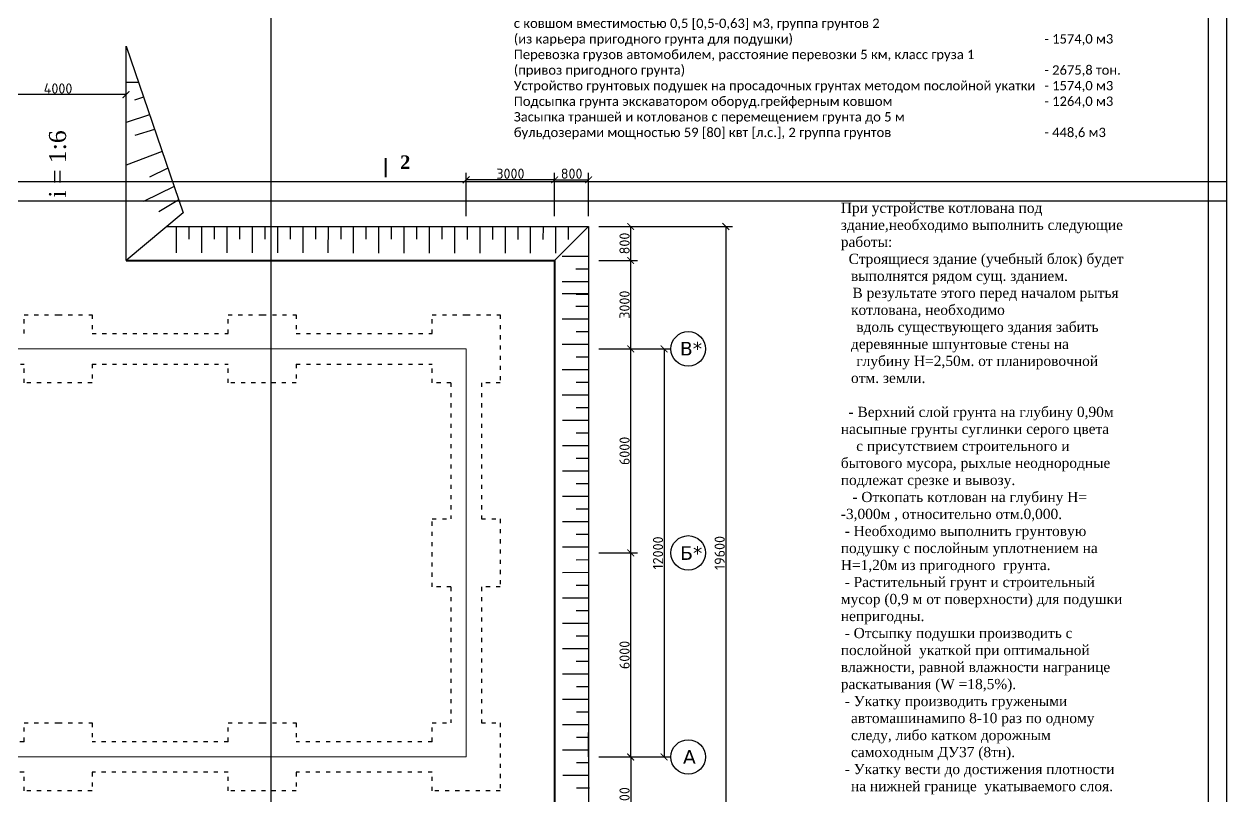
# Model space of a CAD drawing. Header units: millimetres. Extents: x 572274 to 2241483, y -888675 to -304135.
# Drawn here: x 825698 to 861066, y -653227 to -630529 of the extents above; entities that cross this region are included whole.
import ezdxf

# ---------------------------------------------------------------- set-up
doc = ezdxf.new("R2010")
doc.units = ezdxf.units.MM
doc.linetypes.add('ACAD_ISO03W100', pattern=[30, 12, -18])
doc.linetypes.add('ACAD_ISO04W100', pattern=[30, 24, -3, 0, -3])
doc.layers.add('RAMKA', color=19, linetype='Continuous')
doc.layers.add('Осевая', color=1, linetype='ACAD_ISO04W100', lineweight=9)
doc.layers.add('Размер 2', color=251, linetype='Continuous', lineweight=25)
doc.styles.get("Standard").update_dxf_attribs({"font": 'isocpeur.ttf'})
doc.styles.add('WMF-Times New Roman0', font='times.ttf')
doc.dimstyles.new('ISO-25$0', dxfattribs={"dimtxt": 300, "dimasz": 200, "dimexe": 100, "dimexo": 300, "dimgap": 50, "dimtad": 1, "dimdec": 0, "dimtxsty": 'Standard', "dimblk": 'OBLIQUE', "dimcen": 250, "dimdle": 150, "dimadec": 0, "dimazin": 0, "dimtfac": 1, "dimtdec": 0, "dimtmove": 0, "dimatfit": 3, "dimldrblk": 'OBLIQUE', "dimfxl": 1.25, "dimarcsym": 0})

# ---------------------------------------------------------------- blocks, each defined once
blk = doc.blocks.new('_ArchTick')
at = {"color": 0, "linetype": 'ByBlock', "const_width": 0.15}
blk.add_lwpolyline([(-0.5, -0.5), (0.5, 0.5)], dxfattribs=at)
blk = doc.blocks.new('*D1654')
at = {"layer": 'Defpoints', "color": 0, "lineweight": 25, "transparency": 16777216}
for p in [(824698, -632604), (824698, -632604), (828698, -633193)]:
    blk.add_point(p, dxfattribs=at)
at = {"layer": 'RAMKA', "color": 5, "lineweight": -2, "transparency": 16777216}
for p, q in [((824698, -632304), (824698, -632404)), ((828698, -632604), (824698, -632604)), ((828698, -632893), (828698, -632404))]:
    blk.add_line(p, q, dxfattribs=at)
at = {"layer": 'RAMKA', "color": 5, "lineweight": -2, "transparency": 16777216, "xscale": 200, "yscale": 200, "zscale": 200, "rotation": 180}
blk.add_blockref('_ArchTick', (824698, -632604), dxfattribs=at)
at = {"layer": 'RAMKA', "color": 5, "lineweight": -2, "transparency": 16777216, "xscale": 200, "yscale": 200, "zscale": 200}
blk.add_blockref('_ArchTick', (828698, -632604), dxfattribs=at)
at = {"layer": 'RAMKA', "color": 5, "transparency": 16777216, "insert": (826698, -632424), "char_height": 300, "attachment_point": 5}
blk.add_mtext('4000', dxfattribs=at)
blk = doc.blocks.new('*D1570')
at = {"layer": 'Defpoints', "color": 0, "lineweight": 25, "transparency": 16777216}
for p in [(842298, -635108), (841298, -636481), (842298, -636481)]:
    blk.add_point(p, dxfattribs=at)
at = {"layer": 'RAMKA', "color": 5, "lineweight": -2, "transparency": 16777216}
for p, q in [((841298, -636181), (841298, -634908)), ((841298, -635108), (842298, -635108)), ((842298, -636181), (842298, -634908))]:
    blk.add_line(p, q, dxfattribs=at)
at = {"layer": 'RAMKA', "color": 5, "lineweight": -2, "transparency": 16777216, "xscale": 200, "yscale": 200, "zscale": 200, "rotation": 180}
blk.add_blockref('_ArchTick', (841298, -635108), dxfattribs=at)
at = {"layer": 'RAMKA', "color": 5, "lineweight": -2, "transparency": 16777216, "xscale": 200, "yscale": 200, "zscale": 200}
blk.add_blockref('_ArchTick', (842298, -635108), dxfattribs=at)
at = {"layer": 'RAMKA', "color": 5, "transparency": 16777216, "insert": (841798, -634928), "char_height": 300, "attachment_point": 5}
blk.add_mtext('800', dxfattribs=at)
blk = doc.blocks.new('*D1572')
at = {"layer": 'Defpoints', "color": 0, "lineweight": 25, "transparency": 16777216}
for p in [(838698, -635108), (838698, -636481), (841298, -636481)]:
    blk.add_point(p, dxfattribs=at)
at = {"layer": 'RAMKA', "color": 5, "lineweight": -2, "transparency": 16777216}
for p, q in [((838698, -636181), (838698, -634908)), ((841298, -635108), (838698, -635108)), ((841298, -636181), (841298, -634908))]:
    blk.add_line(p, q, dxfattribs=at)
at = {"layer": 'RAMKA', "color": 5, "lineweight": -2, "transparency": 16777216, "xscale": 200, "yscale": 200, "zscale": 200, "rotation": 180}
blk.add_blockref('_ArchTick', (838698, -635108), dxfattribs=at)
at = {"layer": 'RAMKA', "color": 5, "lineweight": -2, "transparency": 16777216, "xscale": 200, "yscale": 200, "zscale": 200}
blk.add_blockref('_ArchTick', (841298, -635108), dxfattribs=at)
at = {"layer": 'RAMKA', "color": 5, "transparency": 16777216, "insert": (839998, -634928), "char_height": 300, "attachment_point": 5}
blk.add_mtext('3000', dxfattribs=at)
blk = doc.blocks.new('*D1579')
at = {"layer": 'Defpoints', "color": 0, "lineweight": 25, "transparency": 16777216}
for p in [(842298, -652081), (842598, -654681), (843534, -654681)]:
    blk.add_point(p, dxfattribs=at)
at = {"layer": 'RAMKA', "color": 5, "lineweight": -2, "transparency": 16777216}
for p, q in [((842598, -652081), (843734, -652081)), ((843534, -652081), (843534, -654681)), ((842898, -654681), (843734, -654681))]:
    blk.add_line(p, q, dxfattribs=at)
at = {"layer": 'RAMKA', "color": 5, "lineweight": -2, "transparency": 16777216, "xscale": 200, "yscale": 200, "zscale": 200}
for p, rotation in [((843534, -652081), 90), ((843534, -654681), 270)]:
    blk.add_blockref('_ArchTick', p, dxfattribs=dict(at, rotation=rotation))
at = {"layer": 'RAMKA', "color": 5, "transparency": 16777216, "insert": (843354, -653381), "char_height": 300, "attachment_point": 5, "rotation": 90}
blk.add_mtext('3000', dxfattribs=at)
blk = doc.blocks.new('*D1580')
at = {"layer": 'Defpoints', "color": 0, "lineweight": 25, "transparency": 16777216}
for p in [(842298, -646081), (843534, -646081), (842298, -652081)]:
    blk.add_point(p, dxfattribs=at)
at = {"layer": 'RAMKA', "color": 5, "lineweight": -2, "transparency": 16777216}
for p, q in [((842598, -646081), (843734, -646081)), ((843534, -652081), (843534, -646081)), ((842598, -652081), (843734, -652081))]:
    blk.add_line(p, q, dxfattribs=at)
at = {"layer": 'RAMKA', "color": 5, "lineweight": -2, "transparency": 16777216, "xscale": 200, "yscale": 200, "zscale": 200}
for p, rotation in [((843534, -646081), 90), ((843534, -652081), 270)]:
    blk.add_blockref('_ArchTick', p, dxfattribs=dict(at, rotation=rotation))
at = {"layer": 'RAMKA', "color": 5, "transparency": 16777216, "insert": (843354, -649081), "char_height": 300, "attachment_point": 5, "rotation": 90}
blk.add_mtext('6000', dxfattribs=at)
blk = doc.blocks.new('*D1581')
at = {"layer": 'Defpoints', "color": 0, "lineweight": 25, "transparency": 16777216}
for p in [(842298, -640081), (843534, -640081), (842298, -646081)]:
    blk.add_point(p, dxfattribs=at)
at = {"layer": 'RAMKA', "color": 5, "lineweight": -2, "transparency": 16777216}
for p, q in [((842598, -640081), (843734, -640081)), ((843534, -646081), (843534, -640081)), ((842598, -646081), (843734, -646081))]:
    blk.add_line(p, q, dxfattribs=at)
at = {"layer": 'RAMKA', "color": 5, "lineweight": -2, "transparency": 16777216, "xscale": 200, "yscale": 200, "zscale": 200}
for p, rotation in [((843534, -640081), 90), ((843534, -646081), 270)]:
    blk.add_blockref('_ArchTick', p, dxfattribs=dict(at, rotation=rotation))
at = {"layer": 'RAMKA', "color": 5, "transparency": 16777216, "insert": (843354, -643081), "char_height": 300, "attachment_point": 5, "rotation": 90}
blk.add_mtext('6000', dxfattribs=at)
blk = doc.blocks.new('*D1582')
at = {"layer": 'Defpoints', "color": 0, "lineweight": 25, "transparency": 16777216}
for p in [(842298, -637481), (843534, -637481), (842298, -640081)]:
    blk.add_point(p, dxfattribs=at)
at = {"layer": 'RAMKA', "color": 5, "lineweight": -2, "transparency": 16777216}
for p, q in [((842598, -637481), (843734, -637481)), ((843534, -640081), (843534, -637481)), ((842598, -640081), (843734, -640081))]:
    blk.add_line(p, q, dxfattribs=at)
at = {"layer": 'RAMKA', "color": 5, "lineweight": -2, "transparency": 16777216, "xscale": 200, "yscale": 200, "zscale": 200}
for p, rotation in [((843534, -637481), 90), ((843534, -640081), 270)]:
    blk.add_blockref('_ArchTick', p, dxfattribs=dict(at, rotation=rotation))
at = {"layer": 'RAMKA', "color": 5, "transparency": 16777216, "insert": (843354, -638781), "char_height": 300, "attachment_point": 5, "rotation": 90}
blk.add_mtext('3000', dxfattribs=at)
blk = doc.blocks.new('*D1583')
at = {"layer": 'Defpoints', "color": 0, "lineweight": 25, "transparency": 16777216}
for p in [(842298, -636481), (843534, -636481), (842298, -637481)]:
    blk.add_point(p, dxfattribs=at)
at = {"layer": 'RAMKA', "color": 5, "lineweight": -2, "transparency": 16777216}
for p, q in [((842598, -636481), (843734, -636481)), ((843534, -637481), (843534, -636481)), ((842598, -637481), (843734, -637481))]:
    blk.add_line(p, q, dxfattribs=at)
at = {"layer": 'RAMKA', "color": 5, "lineweight": -2, "transparency": 16777216, "xscale": 200, "yscale": 200, "zscale": 200}
for p, rotation in [((843534, -636481), 90), ((843534, -637481), 270)]:
    blk.add_blockref('_ArchTick', p, dxfattribs=dict(at, rotation=rotation))
at = {"layer": 'RAMKA', "color": 5, "transparency": 16777216, "insert": (843354, -636981), "char_height": 300, "attachment_point": 5, "rotation": 90}
blk.add_mtext('800', dxfattribs=at)
blk = doc.blocks.new('*D1602')
at = {"layer": 'Defpoints', "color": 0, "lineweight": 25, "transparency": 16777216}
for p in [(842598, -640081), (842598, -652081), (844518, -652081)]:
    blk.add_point(p, dxfattribs=at)
at = {"layer": 'RAMKA', "color": 5, "lineweight": -2, "transparency": 16777216}
for p, q in [((842898, -640081), (844718, -640081)), ((844518, -640081), (844518, -652081)), ((842898, -652081), (844718, -652081))]:
    blk.add_line(p, q, dxfattribs=at)
at = {"layer": 'RAMKA', "color": 5, "lineweight": -2, "transparency": 16777216, "xscale": 200, "yscale": 200, "zscale": 200}
for p, rotation in [((844518, -640081), 90), ((844518, -652081), 270)]:
    blk.add_blockref('_ArchTick', p, dxfattribs=dict(at, rotation=rotation))
at = {"layer": 'RAMKA', "color": 5, "transparency": 16777216, "insert": (844338, -646081), "char_height": 300, "attachment_point": 5, "rotation": 90}
blk.add_mtext('12000', dxfattribs=at)
blk = doc.blocks.new('*D1604')
at = {"layer": 'Defpoints', "color": 0, "lineweight": 25, "transparency": 16777216}
for p in [(799879, -648343), (842298, -655681), (842298, -659800)]:
    blk.add_point(p, dxfattribs=at)
at = {"layer": 'RAMKA', "color": 5, "lineweight": -2, "transparency": 16777216}
for p, q in [((799879, -648643), (799879, -660000)), ((842298, -655981), (842298, -660000)), ((799879, -659800), (842298, -659800))]:
    blk.add_line(p, q, dxfattribs=at)
at = {"layer": 'RAMKA', "color": 5, "lineweight": -2, "transparency": 16777216, "xscale": 200, "yscale": 200, "zscale": 200, "rotation": 180}
blk.add_blockref('_ArchTick', (799879, -659800), dxfattribs=at)
at = {"layer": 'RAMKA', "color": 5, "lineweight": -2, "transparency": 16777216, "xscale": 200, "yscale": 200, "zscale": 200}
blk.add_blockref('_ArchTick', (842298, -659800), dxfattribs=at)
at = {"layer": 'RAMKA', "color": 5, "transparency": 16777216, "insert": (821089, -659620), "char_height": 300, "attachment_point": 5}
blk.add_mtext('46430', dxfattribs=at)
blk = doc.blocks.new('*D1652')
at = {"layer": 'Defpoints', "color": 0, "lineweight": 25, "transparency": 16777216}
for p in [(842298, -636481), (842298, -655681), (846332, -655681)]:
    blk.add_point(p, dxfattribs=at)
at = {"layer": 'RAMKA', "color": 5, "lineweight": -2, "transparency": 16777216}
for p, q in [((842598, -636481), (846532, -636481)), ((846332, -636481), (846332, -655681)), ((842598, -655681), (846532, -655681))]:
    blk.add_line(p, q, dxfattribs=at)
at = {"layer": 'RAMKA', "color": 5, "lineweight": -2, "transparency": 16777216, "xscale": 200, "yscale": 200, "zscale": 200}
for p, rotation in [((846332, -636481), 90), ((846332, -655681), 270)]:
    blk.add_blockref('_ArchTick', p, dxfattribs=dict(at, rotation=rotation))
at = {"layer": 'RAMKA', "color": 5, "transparency": 16777216, "insert": (846152, -646081), "char_height": 300, "attachment_point": 5, "rotation": 90}
blk.add_mtext('19600', dxfattribs=at)

msp = doc.modelspace()

# ---------------------------------------------------------------- linework, layer by layer
at = {"linetype": 'ByBlock', "ltscale": 50}
for p, q in [((828698.453, -637480.73), (828698.453, -631176.857)), ((828698.453, -631176.857), (830377.76, -636080.73)), ((829065.254, -632247.982), (828698.453, -632247.982)), ((829213.227, -632680.088), (828948.31, -632765.011)), ((829390.393, -633197.443), (828698.453, -633423.803)), ((829538.106, -633628.793), (828958.489, -633801.998)), ((829761.059, -634279.856), (828698.453, -634679.334)), ((829929.366, -634771.34), (829385.983, -635035.161)), ((830112.099, -635304.953), (829212.978, -635746.82)), ((830246.619, -635697.776), (829660.751, -636051.813)), ((830377.76, -636080.73), (828698.453, -637480.73))]:
    msp.add_line(p, q, dxfattribs=at)
at = {"color": 0, "linetype": 'ByBlock', "ltscale": 100}
for p, q in [((829897.958, -636480.73), (842298.453, -636480.73)), ((842298.453, -636480.73), (842298.453, -655680.73))]:
    msp.add_line(p, q, dxfattribs=at)
at = {"ltscale": 5}
for p, q in [((830174.454, -636480.73), (830173.745, -637257.173)), ((830546.948, -636480.391), (830546.607, -636852.576)), ((830917.991, -636480.73), (830917.281, -637257.173)), ((831290.484, -636480.937), (831290.144, -636853.122)), ((831661.527, -636481.276), (831660.818, -637257.719)), ((832034.02, -636481.484), (832033.68, -636853.669)), ((832405.063, -636482.089), (832404.354, -637258.532)), ((832777.556, -636482.296), (832777.216, -636854.481)), ((833148.599, -636482.635), (833147.89, -637259.078)), ((833521.092, -636482.842), (833520.752, -636855.027)), ((833892.135, -636483.448), (833891.426, -637259.891)), ((834264.628, -636483.655), (834264.288, -636855.84)), ((834635.671, -636484.127), (834634.962, -637260.57)), ((835008.164, -636484.334), (835007.824, -636856.519)), ((835379.208, -636484.807), (835378.498, -637261.25)), ((835751.701, -636485.014), (835751.361, -636857.199)), ((836122.744, -636485.486), (836122.034, -637261.929)), ((836495.237, -636485.693), (836494.897, -636857.878)), ((836866.28, -636486.032), (836865.571, -637262.475)), ((837238.773, -636486.239), (837238.433, -636858.424)), ((837609.816, -636486.845), (837609.107, -637263.288)), ((837982.309, -636487.052), (837981.969, -636859.237)), ((838353.352, -636487.391), (838352.643, -637263.834)), ((838725.845, -636487.598), (838725.505, -636859.783)), ((839096.888, -636488.204), (839096.179, -637264.647)), ((839469.381, -636488.411), (839469.041, -636860.596)), ((839840.424, -636488.883), (839839.715, -637265.326)), ((839840.424, -636488.883), (839839.715, -637265.326)), ((840212.917, -636489.09), (840212.577, -636861.275)), ((840583.96, -636489.696), (840583.251, -637266.139)), ((840956.453, -636489.903), (840956.113, -636862.088)), ((841327.497, -636490.375), (841326.787, -637266.818)), ((841327.497, -636490.375), (841326.787, -637266.818)), ((841699.99, -636490.582), (841699.649, -636862.767)), ((842298.453, -637361.774), (841521.877, -637362.483)), ((842299.476, -637361.773), (841927.29, -637362.113)), ((842298.113, -637735.006), (841925.928, -637735.346)), ((842299.816, -638107.497), (841523.24, -638108.207)), ((842298.453, -638457.881), (841521.877, -638458.59)), ((842299.476, -638480.729), (841927.29, -638481.069)), ((842298.113, -638831.112), (841925.928, -638831.453)), ((842299.816, -639203.604), (841523.24, -639204.314)), ((842299.476, -639576.836), (841927.29, -639577.176)), ((842299.816, -639949.329), (841523.24, -639950.038)), ((842299.476, -640322.561), (841927.29, -640322.901)), ((842301.179, -640695.052), (841524.602, -640695.762)), ((842300.838, -641068.284), (841928.653, -641068.624)), ((842301.179, -641440.777), (841524.602, -641441.486)), ((842300.838, -641814.009), (841928.653, -641814.349)), ((842302.542, -642186.5), (841525.965, -642187.21)), ((842302.201, -642559.732), (841930.016, -642560.072)), ((842302.542, -642932.225), (841525.965, -642932.935)), ((842302.201, -643305.457), (841930.016, -643305.797)), ((842303.904, -643677.948), (841527.328, -643678.658)), ((842303.564, -644051.18), (841931.379, -644051.52)), ((842303.904, -644423.673), (841527.328, -644424.383)), ((842303.564, -644796.905), (841931.379, -644797.245)), ((842305.267, -645169.397), (841528.691, -645170.106)), ((842304.927, -645542.628), (841932.742, -645542.969)), ((842305.267, -645915.121), (841528.691, -645915.831)), ((842304.927, -646288.353), (841932.742, -646288.693)), ((842306.63, -646660.845), (841530.054, -646661.554)), ((842306.29, -647034.077), (841934.104, -647034.417)), ((842306.63, -647406.569), (841530.054, -647407.279)), ((842306.29, -647779.801), (841934.104, -647780.141)), ((842307.993, -648152.293), (841531.416, -648153.002)), ((842307.652, -648525.525), (841935.467, -648525.865)), ((842307.993, -648898.018), (841531.416, -648898.727)), ((842307.652, -649271.249), (841935.467, -649271.589)), ((842309.356, -649643.741), (841532.779, -649644.451)), ((842309.015, -650016.973), (841936.83, -650017.313)), ((842309.356, -650389.466), (841532.779, -650390.175)), ((842309.015, -650762.698), (841936.83, -650763.038)), ((842310.718, -651135.189), (841534.142, -651135.899)), ((842310.378, -651508.421), (841938.193, -651508.761)), ((842310.718, -651880.914), (841534.142, -651881.623)), ((842310.378, -652254.146), (841938.193, -652254.486)), ((842312.081, -652626.637), (841535.505, -652627.347)), ((842311.741, -652999.869), (841939.556, -653000.209)), ((842323.666, -652999.858), (841951.48, -653000.198))]:
    msp.add_line(p, q, dxfattribs=at)
at = {"lineweight": 25}
for p, q in [((841298.453, -637480.73), (842298.453, -636480.73)), ((842298.453, -652080.73), (842298.453, -651358.945))]:
    msp.add_line(p, q, dxfattribs=at)
at = {"color": 0, "linetype": 'ByBlock', "lineweight": 40, "ltscale": 100}
for p, q in [((828698.453, -637480.73), (841298.453, -637480.73)), ((841298.453, -637480.73), (841298.453, -654680.73))]:
    msp.add_line(p, q, dxfattribs=at)
at = {"color": 0, "linetype": 'ACAD_ISO03W100', "ltscale": 10}
for p, q in [((825698.453, -639630.73), (825698.453, -639080.73)), ((825698.453, -639080.73), (826698.453, -639080.73)), ((826698.453, -639080.73), (827698.453, -639080.73)), ((827698.453, -639080.73), (827698.453, -639630.73)), ((831698.453, -639630.73), (831698.453, -639080.73)), ((831698.453, -639080.73), (832698.453, -639080.73)), ((832698.453, -639080.73), (833698.453, -639080.73)), ((833698.453, -639080.73), (833698.453, -639630.73)), ((837698.453, -639630.73), (837698.453, -639080.73)), ((837698.453, -639080.73), (838698.453, -639080.73)), ((838698.453, -639080.73), (839698.453, -639080.73)), ((839698.453, -639080.73), (839698.453, -641080.73)), ((827698.453, -639630.73), (831698.453, -639630.73)), ((833698.453, -639630.73), (837698.453, -639630.73)), ((821698.453, -640530.73), (825698.453, -640530.73)), ((825698.453, -641080.73), (825698.453, -640530.73)), ((827698.453, -640530.73), (831698.453, -640530.73)), ((827698.453, -640530.73), (827698.453, -641080.73)), ((831698.453, -641080.73), (831698.453, -640530.73)), ((833698.453, -640530.73), (837698.453, -640530.73)), ((833698.453, -640530.73), (833698.453, -641080.73)), ((837698.453, -641080.73), (837698.453, -640530.73)), ((827698.453, -641080.73), (825698.453, -641080.73)), ((833698.453, -641080.73), (831698.453, -641080.73)), ((838248.453, -641080.73), (837698.453, -641080.73)), ((838248.453, -641080.73), (838248.453, -645080.73)), ((839148.453, -641080.73), (839148.453, -645080.73)), ((839698.453, -641080.73), (839148.453, -641080.73)), ((837698.453, -647080.73), (837698.453, -645080.73)), ((837698.453, -645080.73), (838248.453, -645080.73)), ((839148.453, -645080.73), (839698.453, -645080.73)), ((839698.453, -645080.73), (839698.453, -647080.73)), ((838248.453, -647080.73), (837698.453, -647080.73)), ((838248.453, -647080.73), (838248.453, -651080.73)), ((839148.453, -647080.73), (839148.453, -651080.73)), ((839698.453, -647080.73), (839148.453, -647080.73)), ((825698.453, -651630.73), (825698.453, -651080.73)), ((825698.453, -651080.73), (826698.453, -651080.73)), ((826698.453, -651080.73), (827698.453, -651080.73)), ((827698.453, -651080.73), (827698.453, -651630.73)), ((831698.453, -651630.73), (831698.453, -651080.73)), ((831698.453, -651080.73), (832698.453, -651080.73)), ((832698.453, -651080.73), (833698.453, -651080.73)), ((833698.453, -651080.73), (833698.453, -651630.73)), ((837698.453, -651630.73), (837698.453, -651080.73)), ((837698.453, -651080.73), (838248.453, -651080.73)), ((839148.453, -651080.73), (839698.453, -651080.73)), ((839698.453, -651080.73), (839698.453, -653080.73)), ((825698.453, -651630.73), (821698.453, -651630.73)), ((831698.453, -651630.73), (827698.453, -651630.73)), ((837698.453, -651630.73), (833698.453, -651630.73)), ((825698.453, -652530.73), (821698.453, -652530.73)), ((825698.453, -653080.73), (825698.453, -652530.73)), ((831698.453, -652530.73), (827698.453, -652530.73)), ((827698.453, -652530.73), (827698.453, -653080.73)), ((831698.453, -653080.73), (831698.453, -652530.73)), ((837698.453, -652530.73), (833698.453, -652530.73)), ((833698.453, -652530.73), (833698.453, -653080.73)), ((837698.453, -653080.73), (837698.453, -652530.73)), ((827698.453, -653080.73), (825698.453, -653080.73)), ((833698.453, -653080.73), (831698.453, -653080.73)), ((839698.453, -653080.73), (837698.453, -653080.73))]:
    msp.add_line(p, q, dxfattribs=at)
at = {"lineweight": 30}
msp.add_lwpolyline([(788415.662, -603602.499), (860515.656, -603602.499), (860515.656, -667292.499), (788415.662, -667292.499)], close=True, dxfattribs=at)
at = {"lineweight": 9}
msp.add_lwpolyline([(836329.081, -634471.758, 56.073, 56.073, 0), (836329.081, -635032.488, 56.073, 56.073, 0), (836329.081, -634845.578, 0, 74.764, 0), (836702.901, -634845.578, 0, 0, 0), (837263.631, -634845.578, 0, 0, 0)], format="xyseb", dxfattribs=at)
at = {"layer": 'Defpoints', "color": 1}
for points in [[(832965.662, -603052.499), (786765.662, -603052.499), (786765.662, -635722.499), (832965.662, -635722.499)], [(861065.656, -603052.499), (814865.656, -603052.499), (814865.656, -635722.499), (861065.656, -635722.499)], [(832965.662, -635172.499), (786765.662, -635172.499), (786765.662, -667842.499), (832965.662, -667842.499)], [(861065.656, -635172.499), (814865.656, -635172.499), (814865.656, -667842.499), (861065.656, -667842.499)]]:
    msp.add_lwpolyline(points, close=True, dxfattribs=at)
at = {"layer": 'RAMKA'}
for centre in [(845226.063, -640080.73), (845226.063, -646080.732), (845226.063, -652080.73)]:
    msp.add_circle(centre, 507.897, dxfattribs=at)
at = {"layer": 'Осевая', "color": 1, "linetype": 'ByBlock', "ltscale": 50}
for p, q in [((814698.453, -640080.73), (838698.453, -640080.73)), ((838698.453, -640080.73), (838698.453, -652080.73)), ((838698.453, -652080.73), (814698.453, -652080.73))]:
    msp.add_line(p, q, dxfattribs=at)

# ---------------------------------------------------------------- texts
at = {"ltscale": 50, "attachment_point": 1}
for s, insert, char_height, width in [('Планировка площадей механизированным способом{\\fTimes New Roman|b0|i0|c186|p18;, }группа грунтов {\\fTimes New Roman|b0|i0|c186|p18;1^I^I- \\fTimes New Roman|b0|i0|c204|p18;2260\\fTimes New Roman|b0|i0|c186|p18;,\\fTimes New Roman|b0|i0|c204|p18;0\\fTimes New Roman|b0|i0|c186|p18; }м{\\fTimes New Roman|b0|i0|c186|p18;2\\P\\fCalibri|b0|i0|c204|p34;\\H0.9167x;Крепление досками стенок котлованов и траншей более 3 м, глубиной до \\P3 м в грунтах устойчивых (в местах примыкания к сущ.зданию^I^I^I^I- 47,5 м2\\PРазработка грунта с погрузкой на автомобили-самосвалы экскаваторами \\Pс ковшом вместимостью 0,5 [0,5-0,63] м3, группа грунтов^I^I^I\\fTimes New Roman|b0|i0|c186|p18;\\H1.091x;^I^I- \\fTimes New Roman|b0|i0|c204|p18;1054,0\\fTimes New Roman|b0|i0|c186|p18; }м{\\fTimes New Roman|b0|i0|c186|p18;3\\fTimes New Roman|b0|i0|c204|p18;\\P\\fCalibri|b0|i0|c204|p34;\\H0.9167x;Разработка грунта в отвал экскаваторами "драглайн" или "обратная лопата" \\Pс ковшом вместимостью 0,5 [0,5-0,63] м3, группа грунтов 2 \\P(для обратной засыпки и подсыпки под полы)^I^I^I^I^I^I- 1668,8 м3\\PРучная доработка грунта^I^I^I^I^I^I^I^I^I^I- 51,2 м3\\PМеханизированная доработка грунта с погрузкой на автомобили^I^I^I- 153,8 м3\\PУстройство въезда в котлован^I^I^I^I^I^I^I^I^I- 156,0 м3\\PПеревозка грузов автомобилем, расстояние перевозки 1 км, класс груза 1\\P(отвоз непригодного грунта)^I^I^I^I^I^I^I^I^I- 2017 тон.\\PРабота на отвале, группа грунтов 1^I^I^I^I^I^I^I^I- 1207,8 м3\\PРазработка грунта с погрузкой на автомобили-самосвалы экскаваторами \\Pс ковшом вместимостью 0,5 [0,5-0,63] м3, группа грунтов 2 \\P(из карьера пригодного грунта для подушки)^I^I^I^I^I^I^I- 1574,0 м3\\PПеревозка грузов автомобилем, расстояние перевозки 5 км, класс груза 1\\P(привоз пригодного грунта)^I^I^I^I^I^I^I^I^I- 2675,8 тон.\\PУстройство грунтовых подушек на просадочных грунтах методом послойной укатки^I- 1574,0 м3\\PПодсыпка грунта экскаватором оборуд.грейферным ковшом^I^I^I^I- 1264,0 м3\\PЗасыпка траншей и котлованов с перемещением грунта до 5 м \\Pбульдозерами мощностью 59 [80] квт [л.с.], 2 группа грунтов^I^I^I^I- 448,6 м3}', (840097.919, -623408.371), 300, 18259.50178), ('{\\fTimes New Roman|b0|i0|c204|p18;При устройстве котлована под здание,необходимо выполнить следующие работы:\\P\\pi-183.6,l300,t300,566.4; Строящиеся здание (учебный блок) будет выполнятся рядом сущ. зданием.     \\P  В результате этого перед началом рытья котлована, необходимо\\P   вдоль существующего здания забить деревянные шпунтовые стены на \\P   глубину H=2,50м. от планировочной отм. земли.\\P\\pi0,l0,tz;\\P  - Верхний слой грунта на глубину 0,90м насыпные грунты суглинки серого цвета\\P    с присутствием строительного и бытового мусора, рыхлые неоднородные подлежат срезке и вывозу. \\P   - Откопать котлован на глубину Н= -3,000м , относительно отм.0,000.     \\P - Необходимо выполнить грунтовую подушку с послойным уплотнением на Н=1,20м из пригодного  грунта.\\P - Растительный грунт и строительный мусор (0,9 м от поверхности) для подушки непригодны.\\P - Отсыпку подушки производить с послойной  укаткой при оптимальной влажности, равной влажности награнице раскатывания (W =18,5%).\\P\\pi-183.6,l300,t300,566.4;- Укатку производить гружеными автомашинамипо 8-10 раз по одному следу, либо катком дорожным самоходным ДУ37 (8тн).\\P- Укатку вести до достижения плотности на нижней границе  укатываемого слоя.\\P\\pi0,l0,tz;\\P - Отметки даны относительно 0,00\\P - Грунтовая подушка устраивается послойным уплотнением. Толщина  уплотняемых слоев 20-25см. \\P      Требуемая плотность грунта в грунтовой подушке Y=1,70т/м3.\\P - Устройство грунтовой подушки выполнять с доувлажнением грунта до оптимальной влажности.\\P      Расход воды 0,087м2 на 1м2 площади.\\P   Приемку котлована и уплотнение каждого слоя производить в присутствии\\P  инженера-геолога и представителя проектной организации.}', (849712.325, -635782.821), 300, 8300.94699), ('{\\fVerdana|b0|i0|c204|p34;В*}', (844982.993, -639874.034), 400, 402.59419), ('{\\fVerdana|b0|i0|c204|p34;Б*}', (844989.154, -645884.344), 400, 402.59419), ('{\\fVerdana|b0|i0|c204|p34;А}', (845072.718, -651878.445), 400, 402.59419)]:
    msp.add_mtext(s, dxfattribs=dict(at, insert=insert, char_height=char_height, width=width))
at = {"lineweight": 25, "insert": (836753.973, -634391.396), "char_height": 400.52157, "width": 290.70014, "attachment_point": 1, "style": 'WMF-Times New Roman0'}
msp.add_mtext('{\\fTimes New Roman|b1|i0|c204|p18;2}', dxfattribs=at)
at = {"layer": 'Размер 2', "color": 251, "insert": (826431.746, -634643.05, -651011.596), "char_height": 500, "width": 6333.95149, "attachment_point": 2, "rotation": 90}
msp.add_mtext('{\\fTimes New Roman|b0|i0|c0|p18;i\\fTimes New Roman|b0|i0|c204|p18; = 1\\fTimes New Roman|b0|i0|c0|p18;:6}', dxfattribs=at)

# ---------------------------------------------------------------- dimensions: what is measured, and where the dimension line sits
at = {"layer": 'RAMKA'}
for base, p1, p2, angle, picture, middle in [((824698.453, -632603.685), (828698.453, -633193.138), (824698.453, -632603.685), 180, '*D1654', (826698.453, -632423.685)), ((843534.273, -640080.73), (842298.453, -646080.73), (842298.453, -640080.73), 90, '*D1581', (843354.273, -643080.73)), ((844518.166, -652080.73), (842598.453, -640080.73), (842598.453, -652080.73), 90, '*D1602', (844338.166, -646080.73)), ((843534.273, -646080.73), (842298.453, -652080.73), (842298.453, -646080.73), 90, '*D1580', (843354.273, -649080.73))]:
    dim = msp.add_linear_dim(base=base, p1=p1, p2=p2, angle=angle, dimstyle='ISO-25$0', override={"dimexe": 200, "dimgap": 30, "dimdec": 2, "dimblk": 'ArchTick', "dimcen": 200, "dimdle": 0, "dimclrd": 5, "dimclre": 5, "dimclrt": 5, "dimtdec": 2, "dimldrblk": 'ArchTick'}, dxfattribs=at)
    dim.commit()
    dim.dimension.update_dxf_attribs({"geometry": picture, "text_midpoint": middle})
for base, p1, p2, text, picture, middle in [((838698.453, -635108.34), (841298.453, -636480.73), (838698.453, -636480.73), '3000', '*D1572', (839998.453, -634928.34)), ((842298.453, -635108.34), (841298.453, -636480.73), (842298.453, -636480.73), '800', '*D1570', (841798.453, -634928.34)), ((842298.453, -659800.154), (799878.601, -648342.794), (842298.453, -655680.73), '46430', '*D1604', (821088.527, -659620.154))]:
    dim = msp.add_linear_dim(base=base, p1=p1, p2=p2, text=text, dimstyle='ISO-25$0', override={"dimexe": 200, "dimgap": 30, "dimdec": 2, "dimblk": 'ArchTick', "dimcen": 200, "dimdle": 0, "dimclrd": 5, "dimclre": 5, "dimclrt": 5, "dimtdec": 2, "dimldrblk": 'ArchTick'}, dxfattribs=at)
    dim.commit()
    dim.dimension.update_dxf_attribs({"geometry": picture, "text_midpoint": middle})
for base, p1, p2, text, picture, middle in [((843534.273, -636480.73), (842298.453, -637480.73), (842298.453, -636480.73), '800', '*D1583', (843354.273, -636980.73)), ((846332.373, -655680.73), (842298.453, -636480.73), (842298.453, -655680.73), '19600', '*D1652', (846152.373, -646080.73)), ((843534.273, -637480.73), (842298.453, -640080.73), (842298.453, -637480.73), '3000', '*D1582', (843354.273, -638780.73)), ((843534.273, -654680.73), (842298.453, -652080.73), (842598.453, -654680.73), '3000', '*D1579', (843354.273, -653380.73))]:
    dim = msp.add_linear_dim(base=base, p1=p1, p2=p2, angle=90, text=text, dimstyle='ISO-25$0', override={"dimexe": 200, "dimgap": 30, "dimdec": 2, "dimblk": 'ArchTick', "dimcen": 200, "dimdle": 0, "dimclrd": 5, "dimclre": 5, "dimclrt": 5, "dimtdec": 2, "dimldrblk": 'ArchTick'}, dxfattribs=at)
    dim.commit()
    dim.dimension.update_dxf_attribs({"geometry": picture, "text_midpoint": middle})

doc.saveas('drawing.dxf')
